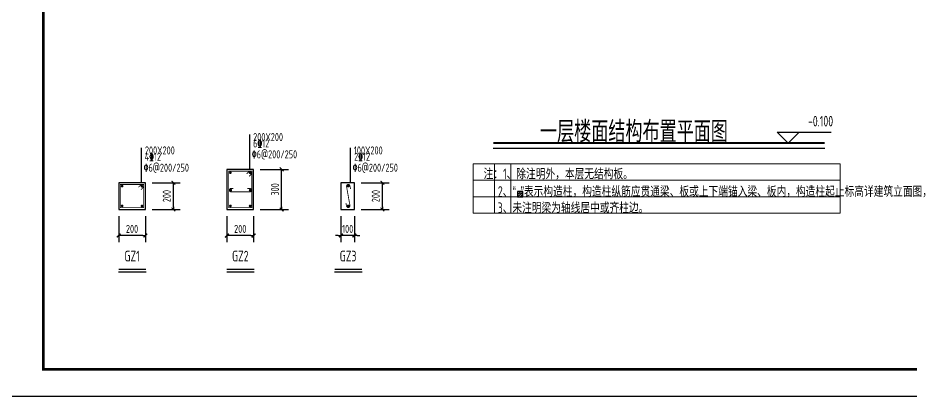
# Model space of a CAD drawing. Extents: x 169490 to 7584583, y -2399407 to 1374371.
# Drawn here: x 3755513 to 3788981, y 721081 to 735244 of the extents above; entities that cross this region are included whole.
import ezdxf
from ezdxf.enums import TextEntityAlignment as Align

# ---------------------------------------------------------------- set-up
doc = ezdxf.new("R2010")
doc.units = 0
doc.header["$LTSCALE"] = 100
doc.layers.get('0').update_dxf_attribs({"linetype": 'CONTINUOUS'})
doc.layers.get('DEFPOINTS').update_dxf_attribs({"linetype": 'CONTINUOUS'})
for name, color, linetype in [('S-0-TEXT', 7, 'CONTINUOUS'), ('S-BEAM-XRBAR', 20, 'CONTINUOUS'), ('S-DETL-LINE1', 2, 'CONTINUOUS'), ('S-DETL-TEXT', 7, 'CONTINUOUS'), ('S-SLAB-DIM', 92, 'CONTINUOUS'), ('S-SLAB-RTEXT', 7, 'CONTINUOUS'), ('THIN', 190, 'CONTINUOUS'), ('图框', 140, 'CONTINUOUS'), ('大样详图_文字', 60, 'CONTINUOUS'), ('文字', 7, 'CONTINUOUS'), ('门编号', 6, 'CONTINUOUS')]:
    doc.layers.add(name, color=color, linetype=linetype)
doc.layers.add('S-1-TEXT', color=7, linetype='CONTINUOUS', lineweight=18)
doc.styles.add('TSSD_Dimension', font='Tssdeng.shx', dxfattribs={"width": 0.7, "bigfont": 'tssdchn.shx'})
doc.styles.add('TSSD_Label', font='Tssdeng.shx', dxfattribs={"width": 0.7, "bigfont": 'hztxt.shx'})
doc.styles.add('TSSD_REIN', font='tssdeng.shx', dxfattribs={"width": 0.7, "bigfont": 'hztxt.shx'})
doc.dimstyles.new('TSSD_20_100', dxfattribs={"dimtxt": 300, "dimasz": 100, "dimexe": 250, "dimexo": 250, "dimgap": 100, "dimtad": 1, "dimdec": 0, "dimlfac": 0.2, "dimzin": 0, "dimdsep": 46, "dimtxsty": 'TSSD_Dimension', "dimblk": '_TSDBK', "dimcen": 0, "dimclrt": 7, "dimadec": 0, "dimazin": 0, "dimtfac": 1, "dimtdec": 0, "dimtix": 1, "dimtmove": 2, "dimatfit": 3, "dimldrblk": '_TSDBK', "dimfxl": 1, "dimtolj": 1, "dimtzin": 0, "dimarcsym": 0})

# ---------------------------------------------------------------- blocks, each defined once
blk = doc.blocks.new('_TSDBK')
blk.add_line((-1, 0), (0, 0))
at = {"const_width": 0.5}
blk.add_lwpolyline([(-0.7, -0.7), (0.7, 0.7)], dxfattribs=at)
blk = doc.blocks.new('*D1201')
at = {"layer": 'DEFPOINTS', "color": 0, "transparency": 16777216}
for p in [(3760291, 729071), (3761342, 729071), (3760291, 728071)]:
    blk.add_point(p, dxfattribs=at)
at = {"layer": 'S-SLAB-DIM', "color": 0, "lineweight": -2, "transparency": 16777216}
for p, q in [((3760541, 729071), (3761592, 729071)), ((3761342, 728171), (3761342, 728971)), ((3760541, 728071), (3761592, 728071))]:
    blk.add_line(p, q, dxfattribs=at)
at = {"layer": 'S-SLAB-DIM', "color": 0, "lineweight": -2, "transparency": 16777216, "xscale": 100, "yscale": 100, "zscale": 100}
for p, rotation in [((3761342, 729071), 90), ((3761342, 728071), 270)]:
    blk.add_blockref('_TSDBK', p, dxfattribs=dict(at, rotation=rotation))
at = {"layer": 'S-SLAB-DIM', "color": 7, "transparency": 16777216, "insert": (3761092, 728571), "char_height": 300, "attachment_point": 5, "rotation": 90, "style": 'TSSD_Dimension'}
blk.add_mtext('\\A1;200', dxfattribs=at)
blk = doc.blocks.new('*D1202')
at = {"layer": 'DEFPOINTS', "color": 0, "transparency": 16777216}
for p in [(3759291, 728071), (3760291, 728071), (3759291, 727093)]:
    blk.add_point(p, dxfattribs=at)
at = {"layer": 'S-SLAB-DIM', "color": 0, "lineweight": -2, "transparency": 16777216}
for p, q in [((3759291, 727821), (3759291, 726843)), ((3760291, 727821), (3760291, 726843)), ((3760191, 727093), (3759391, 727093))]:
    blk.add_line(p, q, dxfattribs=at)
at = {"layer": 'S-SLAB-DIM', "color": 0, "lineweight": -2, "transparency": 16777216, "xscale": 100, "yscale": 100, "zscale": 100, "rotation": 180}
blk.add_blockref('_TSDBK', (3759291, 727093), dxfattribs=at)
at = {"layer": 'S-SLAB-DIM', "color": 0, "lineweight": -2, "transparency": 16777216, "xscale": 100, "yscale": 100, "zscale": 100}
blk.add_blockref('_TSDBK', (3760291, 727093), dxfattribs=at)
at = {"layer": 'S-SLAB-DIM', "color": 7, "transparency": 16777216, "insert": (3759791, 727343), "char_height": 300, "attachment_point": 5, "style": 'TSSD_Dimension'}
blk.add_mtext('\\A1;200', dxfattribs=at)
blk = doc.blocks.new('*D1203')
at = {"layer": 'DEFPOINTS', "color": 0, "transparency": 16777216}
for p in [(3764345, 729571), (3765397, 729571), (3764345, 728071)]:
    blk.add_point(p, dxfattribs=at)
at = {"layer": 'S-SLAB-DIM', "color": 0, "lineweight": -2, "transparency": 16777216}
for p, q in [((3764595, 729571), (3765647, 729571)), ((3765397, 728171), (3765397, 729471)), ((3764595, 728071), (3765647, 728071))]:
    blk.add_line(p, q, dxfattribs=at)
at = {"layer": 'S-SLAB-DIM', "color": 0, "lineweight": -2, "transparency": 16777216, "xscale": 100, "yscale": 100, "zscale": 100}
for p, rotation in [((3765397, 729571), 90), ((3765397, 728071), 270)]:
    blk.add_blockref('_TSDBK', p, dxfattribs=dict(at, rotation=rotation))
at = {"layer": 'S-SLAB-DIM', "color": 7, "transparency": 16777216, "insert": (3765147, 728821), "char_height": 300, "attachment_point": 5, "rotation": 90, "style": 'TSSD_Dimension'}
blk.add_mtext('\\A1;300', dxfattribs=at)
blk = doc.blocks.new('*D1204')
at = {"layer": 'DEFPOINTS', "color": 0, "transparency": 16777216}
for p in [(3763345, 728071), (3764345, 728071), (3763345, 727093)]:
    blk.add_point(p, dxfattribs=at)
at = {"layer": 'S-SLAB-DIM', "color": 0, "lineweight": -2, "transparency": 16777216}
for p, q in [((3763345, 727821), (3763345, 726843)), ((3764345, 727821), (3764345, 726843)), ((3764245, 727093), (3763445, 727093))]:
    blk.add_line(p, q, dxfattribs=at)
at = {"layer": 'S-SLAB-DIM', "color": 0, "lineweight": -2, "transparency": 16777216, "xscale": 100, "yscale": 100, "zscale": 100, "rotation": 180}
blk.add_blockref('_TSDBK', (3763345, 727093), dxfattribs=at)
at = {"layer": 'S-SLAB-DIM', "color": 0, "lineweight": -2, "transparency": 16777216, "xscale": 100, "yscale": 100, "zscale": 100}
blk.add_blockref('_TSDBK', (3764345, 727093), dxfattribs=at)
at = {"layer": 'S-SLAB-DIM', "color": 7, "transparency": 16777216, "insert": (3763845, 727343), "char_height": 300, "attachment_point": 5, "style": 'TSSD_Dimension'}
blk.add_mtext('\\A1;200', dxfattribs=at)
blk = doc.blocks.new('*D1205')
at = {"layer": 'DEFPOINTS', "color": 0, "transparency": 16777216}
for p in [(3768120, 729071), (3769172, 729071), (3768120, 728071)]:
    blk.add_point(p, dxfattribs=at)
at = {"layer": 'S-SLAB-DIM', "color": 0, "lineweight": -2, "transparency": 16777216}
for p, q in [((3768370, 729071), (3769422, 729071)), ((3769172, 728171), (3769172, 728971)), ((3768370, 728071), (3769422, 728071))]:
    blk.add_line(p, q, dxfattribs=at)
at = {"layer": 'S-SLAB-DIM', "color": 0, "lineweight": -2, "transparency": 16777216, "xscale": 100, "yscale": 100, "zscale": 100}
for p, rotation in [((3769172, 729071), 90), ((3769172, 728071), 270)]:
    blk.add_blockref('_TSDBK', p, dxfattribs=dict(at, rotation=rotation))
at = {"layer": 'S-SLAB-DIM', "color": 7, "transparency": 16777216, "insert": (3768922, 728571), "char_height": 300, "attachment_point": 5, "rotation": 90, "style": 'TSSD_Dimension'}
blk.add_mtext('\\A1;200', dxfattribs=at)
blk = doc.blocks.new('*D1206')
at = {"layer": 'DEFPOINTS', "color": 0, "transparency": 16777216}
for p in [(3767620, 728071), (3768120, 728071), (3767620, 727093)]:
    blk.add_point(p, dxfattribs=at)
at = {"layer": 'S-SLAB-DIM', "color": 0, "lineweight": -2, "transparency": 16777216}
for p, q in [((3767620, 727821), (3767620, 726843)), ((3768120, 727821), (3768120, 726843)), ((3767520, 727093), (3767420, 727093)), ((3768120, 727093), (3767620, 727093)), ((3768220, 727093), (3768320, 727093))]:
    blk.add_line(p, q, dxfattribs=at)
at = {"layer": 'S-SLAB-DIM', "color": 0, "lineweight": -2, "transparency": 16777216, "xscale": 100, "yscale": 100, "zscale": 100}
blk.add_blockref('_TSDBK', (3767620, 727093), dxfattribs=at)
at = {"layer": 'S-SLAB-DIM', "color": 0, "lineweight": -2, "transparency": 16777216, "xscale": 100, "yscale": 100, "zscale": 100, "rotation": 180}
blk.add_blockref('_TSDBK', (3768120, 727093), dxfattribs=at)
at = {"layer": 'S-SLAB-DIM', "color": 7, "transparency": 16777216, "insert": (3767870, 727343), "char_height": 300, "attachment_point": 5, "style": 'TSSD_Dimension'}
blk.add_mtext('\\A1;100', dxfattribs=at)

msp = doc.modelspace()

# ---------------------------------------------------------------- hatches: boundary and pattern name
at = {"layer": 'S-SLAB-RTEXT'}
h = msp.add_hatch(dxfattribs=at)
h.set_pattern_fill('钢筋混凝土', color=256, scale=25, style=0)
h.set_pattern_definition([(45, (3528897.49, 668729.06), (-44.194174, 44.194174), []), (50, (3528897.49, 668729.06), (179.315046, -15.68803), [18.75, -206.25]), (355, (3528897.5, 668729.06), (-34.68783, 188.04803), [15, -165]), (100.4514, (3528912.44, 668727.76), (144.62735, 172.35989), [15.93505, -175.28553]), (46.1842, (3528897.5, 668779.06), (266.81026, -41.37975), [28.125, -309.375]), (96.6356, (3528919.73, 668775.61), (233.66568, 243.52947), [23.90257, -262.92825]), (351.1842, (3528897.5, 668779.06), (233.6655, 243.52965), [22.5, -247.5]), (21, (3528922.49, 668766.56), (149.22676, -100.65472), [18.75, -206.25]), (326, (3528922.5, 668766.56), (60.82883, 181.28751), [15, -165]), (71.4514, (3528934.93, 668758.17), (210.05566, 80.63262), [15.93505, -175.28553]), (37.5, (3528897.49, 668729.06), (3.039964, 83.223463), [0, -163, 0, -167.5, 0, -165.625]), (7.5, (3528897.49, 668729.06), (65.767384, 98.602928), [0, -95.5, 0, -159.25, 0, -63.125]), (327.5, (3528841.74, 668729.06), (133.455609, -5.638718), [0, -62.5, 0, -195, 0, -258.75]), (317.5, (3528816.74, 668729.06), (145.79654, 25.026246), [0, -81.25, 0, -129.5, 0, -183.75])])
h.paths.add_polyline_path([(3774230.1, 728746.6), (3774230.1, 728546.6), (3774430.1, 728546.6), (3774430.1, 728746.6)])

# ---------------------------------------------------------------- linework, layer by layer
at = {"layer": 'S-1-TEXT', "color": 8}
for p, q in [((3786323.4, 729779.9), (3772568.5, 729779.9)), ((3772568.5, 729779.9), (3772568.5, 727930)), ((3773369.3, 729779.9), (3773369.3, 727930)), ((3773986.9, 729779.9), (3773986.9, 727930)), ((3786323.4, 729163.2), (3772568.5, 729163.2)), ((3786323.4, 728546.6), (3772568.5, 728546.6)), ((3786323.4, 728546.6), (3772568.5, 728546.6)), ((3786323.4, 728546.6), (3772568.5, 728546.6)), ((3786323.4, 727930), (3772568.5, 727930))]:
    msp.add_line(p, q, dxfattribs=at)
msp.add_lwpolyline([(3786323.4, 729779.9), (3786323.4, 727930)], dxfattribs=at)
at = {"layer": 'S-BEAM-XRBAR', "const_width": 30}
for points in [[(3764084.6, 729401.7), (3764188.6, 729505.6), (3764280.4, 729505.6), (3764280.4, 728135.6), (3763410.4, 728135.6), (3763410.4, 729505.6), (3764280.4, 729505.6), (3764280.4, 729413.8), (3764176.5, 729309.8)], [(3760029.9, 728901.7), (3760133.8, 729005.6), (3760225.7, 729005.6), (3760225.7, 728135.6), (3759355.7, 728135.6), (3759355.7, 729005.6), (3760225.7, 729005.6), (3760225.7, 728913.8), (3760121.8, 728809.8)]]:
    msp.add_lwpolyline(points, dxfattribs=at)
at = {"layer": 'S-BEAM-XRBAR', "const_width": 50}
for points in [[(3763450.4, 729445.4, 1), (3763500.4, 729445.4, 1)], [(3764190.4, 729440.6, 1), (3764240.4, 729440.6, 1)], [(3759395.7, 728945.4, 1), (3759445.7, 728945.4, 1)], [(3760135.7, 728940.6, 1), (3760185.7, 728940.6, 1)], [(3767866.4, 728945.4, 1), (3767916.4, 728945.4, 1)], [(3763466, 728794.1, 1), (3763516, 728794.1, 1)], [(3764191.9, 728794.1, 1), (3764241.9, 728794.1, 1)], [(3759395.7, 728205.4, 1), (3759445.7, 728205.4, 1)], [(3760135.7, 728200.6, 1), (3760185.7, 728200.6, 1)], [(3763450.4, 728205.4, 1), (3763500.4, 728205.4, 1)], [(3764190.4, 728200.6, 1), (3764240.4, 728200.6, 1)], [(3767866.4, 728205.4, 1), (3767916.4, 728205.4, 1)]]:
    msp.add_lwpolyline(points, format="xyb", close=True, dxfattribs=at)
at = {"layer": 'S-BEAM-XRBAR', "const_width": 30}
for points in [[(3767806.3, 728312.2), (3767827.4, 728194, 0.9998418), (3767955.4, 728216.8), (3767827.4, 728934, -1.0001582), (3767955.4, 728956.8), (3767976.4, 728838.7)], [(3764116.9, 728856.6), (3764216.9, 728856.6, -1), (3764216.9, 728731.6), (3763491, 728731.6, -1), (3763491, 728856.6), (3763591, 728856.6)]]:
    msp.add_lwpolyline(points, format="xyb", dxfattribs=at)
at = {"layer": 'S-DETL-LINE1'}
for points in [[(3764345.4, 729570.6), (3763345.4, 729570.6), (3763345.4, 728070.6), (3764345.4, 728070.6)], [(3760290.7, 729070.6), (3759290.7, 729070.6), (3759290.7, 728070.6), (3760290.7, 728070.6)], [(3768120, 729070.6), (3767620, 729070.6), (3767620, 728070.6), (3768120, 728070.6)]]:
    msp.add_lwpolyline(points, close=True, dxfattribs=at)
at = {"layer": 'S-DETL-TEXT'}
for p, q in [((3759285.5, 725729.1), (3760316.1, 725729.1)), ((3763340.3, 725729.1), (3764370.8, 725729.1)), ((3767377.7, 725729.1), (3768408.2, 725729.1))]:
    msp.add_line(p, q, dxfattribs=at)
at = {"layer": 'S-DETL-TEXT', "const_width": 50}
for points in [[(3759285.5, 725829.1), (3760316.1, 725829.1)], [(3763340.3, 725829.1), (3764370.8, 725829.1)], [(3767377.7, 725829.1), (3768408.2, 725829.1)]]:
    msp.add_lwpolyline(points, dxfattribs=at)
at = {"layer": 'S-SLAB-RTEXT'}
msp.add_lwpolyline([(3774230.1, 728546.6), (3774430.1, 728546.6), (3774430.1, 728746.6), (3774230.1, 728746.6)], close=True, dxfattribs=at)
at = {"layer": 'THIN'}
for p, q in [((3784379.3, 730557), (3783966.8, 730969.5)), ((3783966.8, 730969.5), (3785989.4, 730969.5)), ((3784379.3, 730557), (3784791.8, 730969.5))]:
    msp.add_line(p, q, dxfattribs=at)
at = {"layer": '图框'}
msp.add_lwpolyline([(3753966.7, 721081.4), (3813366.7, 721081.4), (3813366.7, 763081.4), (3753966.7, 763081.4)], close=True, dxfattribs=at)
at = {"layer": '图框', "const_width": 100}
msp.add_lwpolyline([(3756466.7, 722081.4), (3812366.7, 722081.4), (3812366.7, 762081.4), (3756466.7, 762081.4)], close=True, dxfattribs=at)
at = {"layer": '大样详图_文字'}
for points in [[(3764204, 729570.6), (3764204, 730882.1)], [(3760149.2, 729070.6), (3760149.2, 730382.1)], [(3767978.6, 729070.6), (3767978.6, 730382.1)]]:
    msp.add_lwpolyline(points, dxfattribs=at)
at = {"layer": '文字'}
msp.add_line((3773323.6, 730361.2), (3785743.7, 730361.2), dxfattribs=at)
at = {"layer": '文字', "const_width": 75}
msp.add_lwpolyline([(3773323.6, 730557), (3785743.7, 730557)], dxfattribs=at)

# ---------------------------------------------------------------- texts
at = {"layer": 'S-0-TEXT', "style": 'TSSD_REIN', "width": 0.7}
for s, p in [(' 注：1、除注明外，本层无结构板。', (3772792.9, 729199.9, -2339.2)), ('2、“ ”表示构造柱，构造柱纵筋应贯通梁、板或上下端锚入梁、板内，构造柱起止标高详建筑立面图，', (3773497.7, 728541.1, 27253.5)), ('3、未注明梁为轴线居中或齐柱边。', (3773489.1, 727931.8, 28423.1))]:
    msp.add_text(s, height=400, rotation=359.99983, dxfattribs=at).set_placement(p)
at = {"layer": 'S-DETL-TEXT', "style": 'TSSD_REIN', "width": 0.7}
for s, p in [('GZ1', (3759793.1, 726004.2)), ('GZ2', (3763847.9, 726004.2)), ('GZ3', (3767885.3, 726004.2))]:
    msp.add_text(s, height=400, dxfattribs=at).set_placement(p, align=Align.BOTTOM_CENTER)
at = {"layer": 'THIN', "style": 'TSSD_Label', "width": 0.7}
msp.add_text('-0.100', height=400, dxfattribs=at).set_placement((3786059.5, 731056.8), align=Align.BOTTOM_RIGHT)
at = {"layer": '大样详图_文字', "style": 'TSSD_REIN', "width": 0.7}
for s, p in [('200X200', (3764328.3, 730631.2)), ('200X200', (3760273.5, 730131.2)), ('\x826@200/250', (3764282.1, 729983.9)), ('100X200', (3768102.8, 730131.2)), ('\x826@200/250', (3760227.3, 729483.9)), ('\x826@200/250', (3768056.7, 729483.9))]:
    msp.add_text(s, height=300, dxfattribs=at).set_placement(p)
for s, p in [('6%%13212', (3764933.9, 730303.6)), ('4\x8412', (3760879.2, 729803.6)), ('2%%13212', (3768708.5, 729803.6))]:
    msp.add_text(s, height=300, dxfattribs=at).set_placement(p, align=Align.BOTTOM_RIGHT)
at = {"layer": '门编号', "color": 7, "style": 'TSSD_REIN', "width": 0.8}
msp.add_text('一层楼面结构布置平面图', height=800, dxfattribs=at).set_placement((3778596.5, 731019.8), align=Align.MIDDLE)

# ---------------------------------------------------------------- dimensions: what is measured, and where the dimension line sits
at = {"layer": 'S-SLAB-DIM'}
for base, p1, p2, angle, picture, middle in [((3765397.1, 729570.6), (3764345.4, 728070.6), (3764345.4, 729570.6), 90, '*D1203', (3765147.1, 728820.6)), ((3761342.4, 729070.6), (3760290.7, 728070.6), (3760290.7, 729070.6), 90, '*D1201', (3761092.4, 728570.6)), ((3769171.7, 729070.6), (3768120, 728070.6), (3768120, 729070.6), 90, '*D1205', (3768921.7, 728570.6)), ((3759290.7, 727092.6), (3760290.7, 728070.6), (3759290.7, 728070.6), 180, '*D1202', (3759790.7, 727342.6)), ((3763345.4, 727092.6), (3764345.4, 728070.6), (3763345.4, 728070.6), 180, '*D1204', (3763845.4, 727342.6)), ((3767620, 727092.6), (3768120, 728070.6), (3767620, 728070.6), 180, '*D1206', (3767870, 727342.6))]:
    dim = msp.add_linear_dim(base=base, p1=p1, p2=p2, angle=angle, dimstyle='TSSD_20_100', dxfattribs=at)
    dim.commit()
    dim.dimension.update_dxf_attribs({"geometry": picture, "text_midpoint": middle})

doc.saveas('drawing.dxf')
